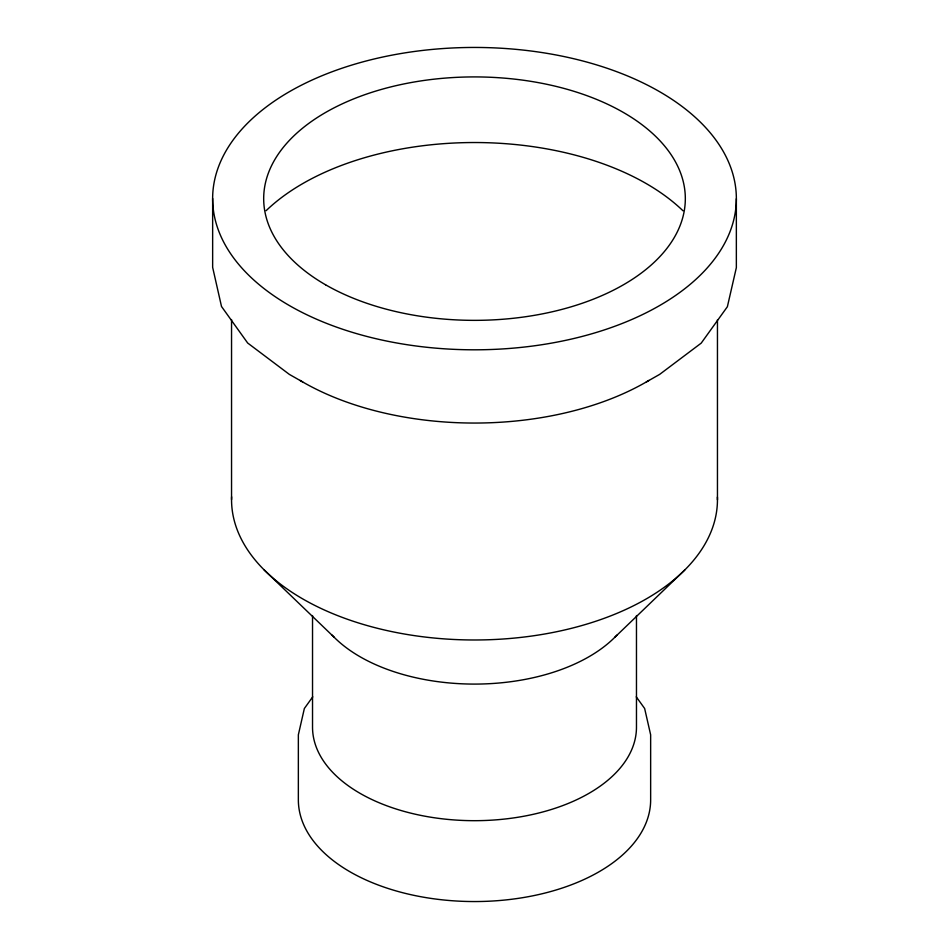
<?xml version="1.0" encoding="UTF-8"?>
<svg xmlns="http://www.w3.org/2000/svg" width="949" height="949" viewBox="0 0 949 949"><rect width="100%" height="100%" fill="white"/><g stroke="black" fill="none" stroke-linecap="round" stroke-linejoin="round"><path stroke-width="1.42" d="M312.529 615.545L312.529 727.171A161.971 93.512 0 0 0 474.5 820.683A161.971 93.512 0 0 0 636.471 727.171L636.471 615.545M312.743 696.827L304.356 708.5L298.354 734.823L298.354 799.853A176.146 101.697 0 0 0 474.5 901.55A176.146 101.697 0 0 0 650.646 799.853L650.646 734.823L644.644 708.5L636.257 696.827M614.762 637.325L684.846 569.91M646.293 381.973L659.662 374.381L701.204 343.135L727.373 306.729L736.353 267.63L736.353 198.768A261.853 151.176 0 0 0 343.787 67.628A261.853 151.176 0 0 0 343.36 329.481A261.853 151.176 0 0 0 736.353 198.768M302.707 381.973L289.338 374.381L247.665 343.016L221.508 306.491L212.647 267.345L212.647 198.483M264.036 569.791L334.238 637.325M717.456 319.813L717.456 499.85M231.544 319.552L231.544 499.589M616.933 635.095A161.971 93.512 0 0 1 474.5 684.087A161.971 93.512 0 0 1 332.067 635.095M717.408 497.051A242.956 140.262 0 0 1 474.275 639.982A242.956 140.262 0 0 1 231.603 496.79M648.962 380.407A242.956 140.262 0 0 1 300.026 380.395M266.088 210.702A242.956 140.262 0 0 1 683.019 210.808M325.566 284.783A210.82 121.721 0 0 0 678.191 230.026A210.82 121.721 0 0 0 419.743 81.092A210.82 121.721 0 0 0 325.566 284.783"/></g></svg>
